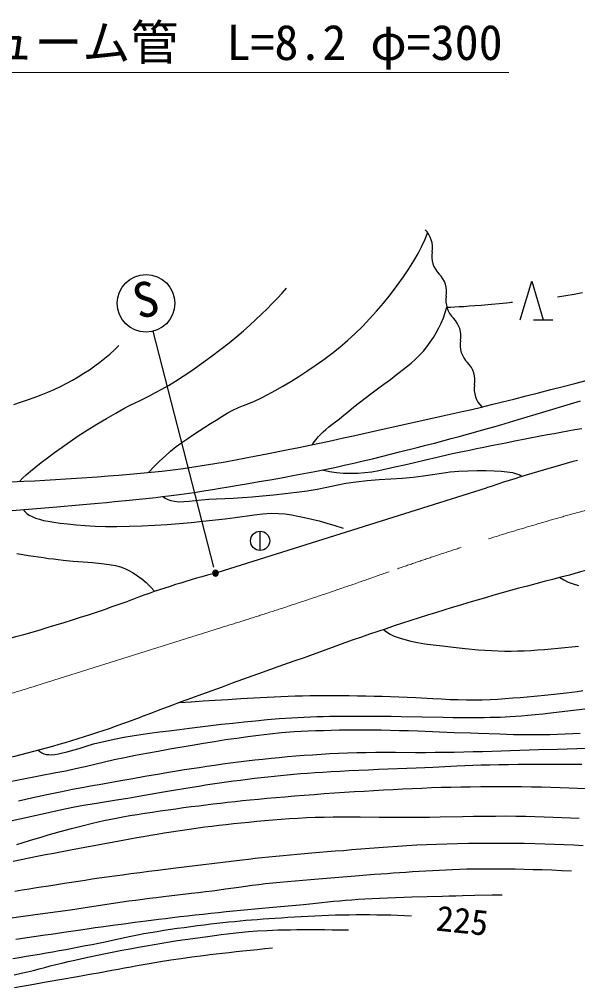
# Model space of a CAD drawing. Units: millimetres, scale not verified. Extents: x 40000 to 680000, y 20000 to 380000.
# Drawn here: x 294277 to 323327, y 274227 to 324547 of the extents above; entities that cross this region are included whole.
import ezdxf
from ezdxf.enums import TextEntityAlignment as Align

# ---------------------------------------------------------------- set-up
doc = ezdxf.new("R2010")
doc.units = ezdxf.units.MM
doc.header["$LTSCALE"] = 1000
doc.linetypes.add('CHAIN', pattern=[18.5, 12, -1.5, 3.5, -1.5])
for name, color, linetype, lineweight in [('M-BGD', 7, 'Continuous', 25), ('M-BMK', 2, 'CHAIN', 13), ('M-STR-HTXT', 7, 'Continuous', 13), ('M-STR-STRC', 7, 'Continuous', 25)]:
    doc.layers.add(name, color=color, linetype=linetype, lineweight=lineweight)
doc.styles.add('ＭＳ ゴシック', font='')
doc.styles.get('ＭＳ ゴシック').set_extended_font_data('MS Gothic')

msp = doc.modelspace()

# ---------------------------------------------------------------- hatches: boundary and pattern name
at = {"layer": 'M-BGD'}
msp.add_hatch(color=256, dxfattribs=at).paths.add_polyline_path([(304633, 295767, 0.99999), (304333, 295767, 0.41422), (304483, 295617, 0.41422)])

# ---------------------------------------------------------------- linework, layer by layer
for p, q in [((321034, 308934), (322034, 308934)), ((304626, 295812), (318578, 300197)), ((306805, 296947), (306805, 297947)), ((306805, 297447), (306805, 297448))]:
    msp.add_line(p, q, dxfattribs=at)
for points in [[(300990, 301001), (301277, 301298), (301566, 301580), (301857, 301847), (302149, 302100), (302443, 302341), (302738, 302565), (303036, 302773), (303335, 302969), (303930, 303347), (304224, 303536), (304516, 303723), (304808, 303904), (305099, 304076), (305391, 304236), (305673, 304370), (305946, 304482), (306223, 304590), (306517, 304711), (306841, 304865), (307200, 305052), (307587, 305260), (307993, 305487), (308407, 305732), (308821, 305990), (309243, 306265), (309676, 306557), (310113, 306865), (310543, 307186), (310958, 307519), (311357, 307863), (311747, 308220), (312127, 308591), (312498, 308975), (312861, 309375), (313223, 309800), (313584, 310251), (313933, 310711), (314257, 311163), (314545, 311589), (314799, 311993), (315026, 312385), (315223, 312762), (315390, 313121), (315522, 313458)], [(294278, 300535), (294439, 300695), (294635, 300874), (294865, 301072), (295127, 301286), (295418, 301516), (295746, 301766), (296110, 302038), (296503, 302323), (296916, 302613), (297342, 302898), (297804, 303193), (298307, 303502), (298817, 303807), (299297, 304087), (299712, 304323), (300040, 304497), (300304, 304623), (300537, 304727), (300776, 304836), (301054, 304978), (301367, 305147), (301692, 305324), (302035, 305519), (302403, 305741), (302800, 305997), (303250, 306304), (303749, 306656), (304262, 307029), (304758, 307399), (305202, 307744), (305589, 308060), (305942, 308364), (306268, 308659), (306576, 308947), (306876, 309230), (307166, 309510), (307440, 309783), (307701, 310051), (307949, 310314), (308186, 310572)], [(320334, 308934), (320934, 310934), (321534, 308934)], [(322273, 310125), (322717, 310192), (323152, 310269), (323578, 310356)], [(309539, 302449), (309624, 302585), (309720, 302717), (309827, 302848), (309946, 302979), (310078, 303111), (310221, 303240), (310374, 303363), (310540, 303490), (310725, 303630), (310931, 303791), (311162, 303977), (311415, 304183), (311685, 304402), (311969, 304629), (312262, 304858), (312574, 305094), (312909, 305342), (313250, 305593), (313581, 305839), (313884, 306071), (314415, 306486), (314656, 306681), (314882, 306880), (315097, 307090), (315298, 307311), (315486, 307537), (315660, 307770), (315822, 308008), (315970, 308255), (316106, 308508), (316228, 308767), (316338, 309034), (316435, 309308), (316519, 309588)], [(316519, 309588), (316704, 309593), (316918, 309603), (317155, 309616), (317410, 309632), (317677, 309651), (317975, 309674), (318309, 309702), (318648, 309732), (319438, 309804), (319620, 309821), (319767, 309836), (319873, 309847), (319931, 309854)], [(293987, 304534), (294340, 304649), (294696, 304770), (295052, 304898), (295407, 305032), (295755, 305172), (296096, 305319), (296426, 305473), (296741, 305634), (297046, 305801), (297345, 305974), (297637, 306154), (297923, 306341), (298201, 306534), (298470, 306734), (298731, 306940), (298982, 307153), (299224, 307373), (299455, 307599)], [(293452, 300497), (294517, 300546), (295059, 300572), (295605, 300600), (296153, 300630), (296700, 300663), (297246, 300700), (298344, 300780), (298900, 300822), (299458, 300865), (300019, 300911), (300580, 300961), (301140, 301015), (301699, 301074), (302256, 301139), (302808, 301210), (303357, 301287), (303901, 301371), (304443, 301461), (304983, 301555), (305523, 301654), (306064, 301756), (306607, 301861), (307152, 301968), (308257, 302187), (308821, 302300), (309395, 302418), (309976, 302540), (310561, 302665), (311146, 302792), (311729, 302919), (312872, 303172), (316388, 303952), (316853, 304058), (317326, 304167), (317812, 304280), (318316, 304400), (318845, 304528), (319410, 304667), (320012, 304817), (320640, 304975), (321283, 305139), (321929, 305304), (322568, 305469), (323188, 305631), (323778, 305785)], [(293701, 299007), (294328, 299058), (294966, 299110), (295603, 299164), (296227, 299218), (297389, 299320), (298371, 299407), (298810, 299447), (299223, 299485), (299614, 299521), (299987, 299557), (300345, 299593), (300693, 299629), (301033, 299666), (301371, 299704), (301710, 299743), (302033, 299782), (302324, 299817), (302594, 299852), (302853, 299886), (303111, 299922), (303377, 299961), (303661, 300004), (303972, 300054), (304321, 300111), (304718, 300176), (305167, 300252), (305663, 300335), (306196, 300426), (306756, 300522), (307335, 300624), (307922, 300728), (308510, 300835), (309087, 300944), (309646, 301052), (310176, 301159), (310685, 301266), (311186, 301376), (311680, 301488), (312167, 301601), (312647, 301716), (313122, 301831), (313593, 301948), (314059, 302064), (314980, 302298), (315432, 302413), (315875, 302529), (316311, 302644), (316742, 302759), (317169, 302876), (317596, 302993), (318023, 303112), (318453, 303233), (318889, 303357), (319331, 303483), (319781, 303613), (320238, 303747), (320698, 303885), (321161, 304024), (323468, 304722)], [(310027, 301129), (310408, 301054), (310781, 301000), (311150, 300967), (311520, 300955), (311895, 300961), (312261, 300990), (312615, 301041), (312978, 301110), (313814, 301289), (314309, 301397), (314842, 301523), (315412, 301659), (316016, 301801), (316652, 301944), (316986, 302015), (317336, 302089), (317697, 302164), (318067, 302241), (318445, 302318), (318826, 302395), (319208, 302472), (319588, 302547), (319964, 302621), (321401, 302899), (321751, 302966), (322102, 303033), (322455, 303098), (322813, 303162), (323178, 303225), (323551, 303287)], [(301757, 299749), (301861, 299658), (301995, 299588), (302159, 299536), (302353, 299501), (302575, 299481), (302828, 299483), (303111, 299507), (303423, 299544), (303763, 299583), (304131, 299615), (304528, 299636), (305407, 299669), (305886, 299693), (306387, 299729), (306927, 299778), (307506, 299836), (308103, 299902), (308694, 299974), (309257, 300052), (309780, 300140), (310279, 300239), (310770, 300342), (311273, 300438), (311804, 300519), (312381, 300580), (312991, 300627), (313610, 300666), (314213, 300707), (314776, 300755), (315290, 300818), (315773, 300890), (316235, 300962), (316688, 301025), (317142, 301069), (317612, 301093), (318091, 301104), (318557, 301104), (318985, 301091), (319353, 301069), (319663, 301036), (319931, 300992), (320152, 300937), (320322, 300871), (320436, 300795)], [(294468, 299069), (294555, 298966), (294662, 298871), (294791, 298784), (294944, 298705), (295123, 298632), (295322, 298567), (295538, 298511), (295783, 298461), (296067, 298416), (296402, 298372), (296791, 298327), (297228, 298282), (297706, 298241), (298219, 298211), (298762, 298195), (299352, 298195), (299992, 298207), (300657, 298230), (301323, 298262), (301965, 298299), (302590, 298345), (303214, 298402), (303827, 298465), (304980, 298590), (305510, 298656), (306498, 298801), (306954, 298856), (307382, 298881), (307767, 298875), (308111, 298846), (308436, 298799), (308764, 298736), (309118, 298663), (309495, 298579), (309879, 298481), (310276, 298370), (310690, 298246), (311125, 298112)], [(294145, 296781), (294450, 296734), (294739, 296690), (295016, 296648), (295282, 296609), (295541, 296572), (295795, 296537), (296046, 296504), (296298, 296472), (296552, 296441), (297072, 296390), (297592, 296351), (298092, 296317), (298553, 296277), (298954, 296222), (299279, 296158), (299542, 296089), (299767, 296009), (299979, 295911), (300202, 295786), (300433, 295636), (300656, 295465), (300876, 295273), (301098, 295057), (301326, 294817)], [(322406, 295542), (322604, 295417), (322831, 295305), (323086, 295206), (323369, 295119)], [(313228, 292836), (313384, 292713), (313570, 292600), (313788, 292496), (314041, 292399), (314328, 292311), (314646, 292232), (314992, 292162), (315375, 292100), (315806, 292041), (316294, 291983), (316854, 291918), (317481, 291849), (318151, 291786), (318839, 291739), (319522, 291718), (319860, 291719), (320202, 291725), (320547, 291736), (320895, 291753), (321245, 291774), (321598, 291799), (321951, 291828), (322306, 291861), (322661, 291897), (323016, 291936), (323368, 291979)], [(302615, 289042), (303219, 289085), (303838, 289128), (304472, 289169), (305124, 289209), (305793, 289247), (306133, 289266), (306824, 289304), (307175, 289323), (307531, 289341), (307891, 289357), (308258, 289372), (308630, 289385), (309009, 289396), (309396, 289403), (309790, 289407), (310194, 289409), (310605, 289409), (311023, 289407), (311445, 289402), (311872, 289396), (312301, 289389), (312731, 289380), (313161, 289371), (313590, 289360), (314023, 289346), (314462, 289327), (314905, 289303), (315798, 289253), (316243, 289230), (316683, 289209), (317117, 289194), (317543, 289185), (317958, 289184), (318366, 289192), (318769, 289207), (319169, 289226), (319563, 289251), (319951, 289280), (320332, 289311), (320705, 289344), (321070, 289378), (321772, 289446), (322105, 289479), (322422, 289514), (322727, 289550), (323023, 289587), (323313, 289625), (323600, 289665)], [(295256, 286571), (295343, 286493), (295441, 286431), (295552, 286383), (295677, 286351), (295819, 286335), (295971, 286333), (296131, 286348), (296310, 286377), (296518, 286422), (296765, 286480), (297058, 286561), (297390, 286663), (297751, 286777), (298128, 286889), (298512, 286990), (298899, 287077), (299297, 287159), (299710, 287237), (300140, 287312), (300591, 287385), (301066, 287454), (301563, 287518), (302077, 287581), (302604, 287643), (303139, 287707), (303681, 287774), (304235, 287843), (304800, 287912), (305377, 287978), (305967, 288040), (306566, 288098), (307176, 288155), (307798, 288208), (308438, 288253), (309096, 288289), (309428, 288303), (309757, 288314), (310086, 288323), (310418, 288330), (310757, 288335), (311105, 288339), (311467, 288341), (311844, 288342), (312242, 288342), (312663, 288341), (313120, 288338), (313617, 288332), (314145, 288323), (316336, 288281), (316849, 288273), (317326, 288269), (317757, 288269), (318135, 288271), (318469, 288273), (318768, 288277), (319042, 288282), (319302, 288289), (319558, 288300), (319819, 288314), (320097, 288332), (320401, 288355), (320741, 288383), (321117, 288417), (321516, 288458), (321934, 288503), (322366, 288553), (322808, 288606), (323255, 288662), (323702, 288719)], [(293516, 284885), (296181, 285399), (296692, 285502), (297203, 285609), (297708, 285721), (298205, 285838), (298705, 285957), (299216, 286076), (299751, 286191), (300314, 286303), (300901, 286414), (301500, 286522), (302101, 286629), (303274, 286832), (303852, 286930), (304430, 287025), (305009, 287116), (305594, 287199), (306168, 287278), (306729, 287354), (307302, 287423), (307910, 287483), (308578, 287532), (308939, 287552), (309313, 287570), (309701, 287585), (310100, 287598), (310509, 287609), (310927, 287617), (311351, 287623), (311782, 287626), (312216, 287627), (312654, 287626), (313102, 287621), (313567, 287611), (314045, 287598), (314530, 287583), (315018, 287565), (316909, 287494), (317756, 287467), (318152, 287452), (319272, 287409), (319632, 287397), (319992, 287387), (320354, 287380), (320721, 287376), (321096, 287376), (321482, 287380), (321874, 287388), (322272, 287398), (322672, 287412), (323071, 287427), (323466, 287445)], [(294235, 283939), (294608, 284019), (294980, 284100), (295709, 284261), (296062, 284337), (296404, 284409), (296733, 284476), (297045, 284537), (297341, 284593), (297624, 284645), (297898, 284695), (298166, 284742), (298433, 284789), (299561, 284986), (300180, 285096), (300812, 285211), (301466, 285327), (302149, 285443), (302868, 285557), (303243, 285614), (303630, 285673), (304026, 285731), (304431, 285790), (304843, 285849), (305260, 285905), (305681, 285961), (306104, 286013), (306529, 286063), (306954, 286108), (307378, 286151), (307803, 286192), (308229, 286231), (308659, 286268), (309092, 286302), (309530, 286334), (309974, 286363), (310425, 286389), (310884, 286411), (311352, 286431), (311832, 286445), (312325, 286454), (312828, 286458), (313338, 286459), (313854, 286458), (314889, 286454), (315404, 286454), (315914, 286456), (316415, 286462), (316910, 286471), (317401, 286482), (317889, 286494), (318375, 286507), (318859, 286520), (319343, 286535), (320801, 286581), (321292, 286597), (322284, 286627), (323285, 286657), (323787, 286673)], [(293745, 282873), (294301, 282999), (294855, 283123), (295402, 283248), (295947, 283370), (296496, 283489), (297052, 283600), (297615, 283703), (298182, 283797), (299331, 283979), (299915, 284075), (300500, 284177), (301679, 284389), (302292, 284495), (302934, 284600), (303269, 284652), (303614, 284705), (303967, 284758), (304326, 284812), (304690, 284864), (305056, 284916), (305423, 284967), (305789, 285015), (306153, 285061), (306513, 285105), (306863, 285145), (307205, 285183), (307540, 285219), (307874, 285254), (308211, 285286), (308554, 285317), (308907, 285347), (309275, 285376), (309661, 285404), (310069, 285432), (310504, 285458), (310964, 285483), (311446, 285507), (311942, 285529), (312447, 285551), (312956, 285572), (314919, 285650), (315367, 285670), (315798, 285690), (317040, 285750), (317453, 285768), (317872, 285785), (318304, 285799), (318753, 285812), (319223, 285822), (319720, 285830), (320240, 285836), (320778, 285840), (321328, 285843), (321885, 285843), (322443, 285843), (322996, 285840), (323540, 285836)], [(294152, 281670), (294484, 281767), (294813, 281866), (295462, 282065), (295781, 282162), (296096, 282253), (296407, 282338), (296994, 282495), (297544, 282640), (298092, 282778), (298668, 282910), (299308, 283040), (299658, 283105), (300026, 283168), (300407, 283231), (300800, 283293), (301201, 283353), (301607, 283412), (302015, 283470), (302422, 283526), (302826, 283581), (303222, 283633), (303610, 283683), (303989, 283731), (304364, 283777), (304739, 283822), (305115, 283865), (305498, 283907), (305889, 283948), (306293, 283989), (306713, 284029), (307153, 284070), (307614, 284110), (308094, 284151), (308591, 284191), (309100, 284231), (309619, 284270), (310142, 284308), (310668, 284345), (311192, 284380), (311711, 284413), (312221, 284444), (312725, 284473), (313226, 284502), (313726, 284529), (314226, 284555), (314725, 284578), (315225, 284600), (315727, 284620), (316230, 284637), (316735, 284651), (317243, 284662), (317759, 284671), (318283, 284677), (318813, 284681), (319345, 284682), (319877, 284681), (320405, 284677), (320927, 284670), (321439, 284660), (321938, 284647), (322421, 284631), (322880, 284612), (323314, 284592), (323730, 284568)], [(293956, 280802), (294366, 280886), (294786, 280970), (295212, 281054), (295643, 281138), (296075, 281221), (296507, 281302), (296934, 281383), (299669, 281895), (300029, 281961), (300387, 282026), (300742, 282089), (301098, 282151), (301455, 282210), (301816, 282268), (302175, 282324), (302529, 282378), (302880, 282431), (303229, 282482), (303579, 282531), (303933, 282578), (304291, 282624), (304657, 282668), (305032, 282711), (305419, 282752), (305815, 282792), (306219, 282833), (306629, 282872), (307046, 282910), (307470, 282946), (307899, 282979), (308335, 283010), (308776, 283037), (309224, 283061), (309676, 283079), (310134, 283092), (310597, 283099), (311065, 283101), (311539, 283100), (312019, 283096), (312999, 283085), (313500, 283081), (314009, 283078), (314527, 283079), (315060, 283084), (315613, 283092), (316179, 283102), (317335, 283124), (317913, 283134), (318485, 283142), (319046, 283146), (319589, 283147), (320110, 283142), (320612, 283133), (321103, 283122), (321582, 283109), (322051, 283093), (322510, 283074), (322961, 283052), (323404, 283026)], [(294040, 279241), (294417, 279303), (294792, 279364), (295167, 279425), (295912, 279543), (296631, 279656), (296985, 279711), (297340, 279765), (297698, 279820), (298063, 279874), (298436, 279928), (298822, 279983), (299223, 280039), (299644, 280096), (300086, 280154), (300543, 280214), (301010, 280273), (301481, 280333), (302417, 280449), (305866, 280872), (306203, 280911), (306545, 280949), (306896, 280987), (307259, 281025), (307629, 281062), (307997, 281098), (308367, 281132), (308739, 281166), (309117, 281199), (309500, 281232), (309892, 281264), (310295, 281297), (310709, 281329), (311138, 281362), (311580, 281397), (312971, 281509), (313454, 281546), (313946, 281582), (314446, 281615), (314953, 281644), (315468, 281670), (315989, 281690), (316524, 281706), (317081, 281719), (317652, 281729), (318232, 281736), (318817, 281740), (319401, 281740), (319978, 281737), (320544, 281730), (321093, 281720), (321619, 281705), (322128, 281687), (322631, 281666), (323124, 281640), (323608, 281612)], [(293735, 277832), (294351, 277919), (294983, 278004), (295626, 278089), (296279, 278177), (296937, 278269), (297267, 278317), (297599, 278367), (297932, 278419), (298944, 278576), (299285, 278629), (299630, 278680), (299977, 278730), (300326, 278779), (300681, 278825), (301041, 278870), (301404, 278914), (301771, 278957), (303243, 279128), (303606, 279171), (303966, 279215), (304319, 279261), (304667, 279307), (305011, 279355), (305694, 279450), (306037, 279498), (306383, 279544), (306735, 279589), (307093, 279632), (307459, 279673), (307837, 279711), (308226, 279749), (308624, 279784), (309028, 279819), (309433, 279852), (309838, 279884), (311746, 280034), (312758, 280116), (313083, 280142), (313407, 280166), (313732, 280190), (314060, 280213), (314394, 280234), (314737, 280255), (316114, 280335), (316463, 280353), (316818, 280369), (317182, 280383), (317557, 280394), (317946, 280402), (318350, 280406), (318768, 280407), (319195, 280405), (319631, 280401), (320078, 280395), (320535, 280386), (321004, 280374), (321484, 280359), (321976, 280341), (322480, 280320), (322998, 280297)], [(294099, 276753), (295613, 276966), (295934, 277012), (296589, 277107), (297580, 277252), (297906, 277299), (298227, 277345), (298542, 277389), (299141, 277472), (299711, 277550), (300280, 277627), (300876, 277704), (301526, 277784), (301879, 277827), (302250, 277871), (302634, 277916), (303028, 277961), (303429, 278007), (303834, 278052), (304238, 278096), (304638, 278140), (305032, 278181), (305415, 278221), (305791, 278259), (306165, 278295), (306538, 278330), (306909, 278364), (307277, 278396), (309054, 278554), (309388, 278585), (309709, 278617), (310630, 278712), (310936, 278742), (311248, 278770), (311569, 278797), (311904, 278822), (312256, 278845), (312630, 278865), (313025, 278883), (313435, 278899), (313855, 278913), (314279, 278926), (314704, 278938), (316290, 278980), (316644, 278990), (316991, 279000), (317330, 279008), (317980, 279024), (318870, 279044), (319394, 279055)], [(293938, 275744), (294285, 275798), (294631, 275855), (294977, 275912), (295322, 275971), (295667, 276031), (296011, 276092), (296354, 276154), (296697, 276217), (297039, 276280), (297381, 276344), (297722, 276409), (298062, 276475), (298400, 276544), (298737, 276615), (299747, 276830), (300083, 276900), (300421, 276968), (300760, 277032), (301101, 277093), (301445, 277150), (301793, 277205), (302145, 277259), (302497, 277310), (302850, 277359), (303200, 277406), (303547, 277451), (303890, 277494), (304226, 277535), (304555, 277573), (304873, 277609), (305180, 277642), (305480, 277672), (305774, 277700), (306067, 277726), (306359, 277750), (306654, 277774), (306955, 277796), (307264, 277818), (307584, 277840), (307914, 277862), (308252, 277884), (308596, 277906), (308944, 277927), (309297, 277946), (309653, 277964), (310010, 277980), (310368, 277994), (310726, 278005), (311082, 278013), (311438, 278018), (311795, 278022), (312154, 278023), (312514, 278022), (312875, 278019), (313236, 278013), (313598, 278005), (313961, 277995), (314323, 277982), (314685, 277966)], [(294010, 274899), (294370, 274975), (294702, 275050), (295014, 275126), (295311, 275202), (295600, 275277), (295888, 275354), (296181, 275430), (296487, 275507), (296811, 275585), (297160, 275663), (297535, 275744), (297929, 275827), (298338, 275912), (298758, 275997), (299185, 276083), (299616, 276167), (300045, 276249), (300471, 276328), (300888, 276404), (301293, 276474), (301694, 276541), (302097, 276606), (302500, 276668), (302902, 276728), (303298, 276785), (303687, 276839), (304066, 276890), (304432, 276937), (304782, 276981), (305114, 277020), (305699, 277086), (306199, 277136), (306669, 277173), (307163, 277201), (307735, 277223), (308052, 277232), (308377, 277239), (308710, 277243), (309054, 277246), (309408, 277247), (309776, 277245), (310157, 277242), (310554, 277237), (310968, 277231), (311400, 277223)], [(294027, 274227), (294430, 274299), (294840, 274372), (295674, 274520), (297297, 274805), (297675, 274872), (298040, 274938), (298398, 275004), (299090, 275133), (299427, 275195), (299757, 275256), (300082, 275315), (300401, 275373), (300717, 275428), (301028, 275481), (301617, 275577), (302165, 275664), (302702, 275745), (303259, 275823), (303867, 275902), (304191, 275942), (304520, 275982), (304856, 276021), (305200, 276060), (305551, 276099), (305911, 276137), (306280, 276176), (306660, 276214), (307051, 276253), (307454, 276292)]]:
    msp.add_lwpolyline(points, dxfattribs=at)
msp.add_lwpolyline([(304633, 295767, 0.99999), (304333, 295767, 0.41422), (304483, 295617, 0.41422)], format="xyb", close=True, dxfattribs=at)
msp.add_circle((306805, 297447), 500, dxfattribs=at)
for centre, radius, start, end in [((314481, 312691), 1293, 349.8968, 45.6414), ((317027, 312237), 1293, 169.8968, 225.6414), ((315219, 310389), 1293, 349.8968, 45.6414), ((317765, 309935), 1293, 169.8968, 225.6414), ((315957, 308086), 1293, 349.8968, 45.6414), ((318502, 307632), 1293, 169.8968, 225.6414), ((316694, 305783), 1293, 349.8968, 45.6414), ((319240, 305330), 1293, 169.8968, 225.6414), ((344293, 223378), 81009, 104.99975, 108.50804), ((334824, 254967), 42411, 99.9143, 106.3324), ((315141, 254644), 42482, 104.732, 110.9655), ((354619, 169376), 130214, 104.09965, 110.46335), ((270920, 376010), 86697, 284.92573, 289.55665), ((445588, -98298), 412884, 109.30427, 110.56229), ((280732, 340849), 56187, 279.5167, 290.6779)]:
    msp.add_arc(centre, radius, start, end, dxfattribs=at)
at = {"layer": 'M-BMK'}
msp.add_line((304751, 292927), (295130, 289907), dxfattribs=at)
for centre, radius, start, end in [((366132, 145294), 159478, 102.99288, 109.265), ((238453, 506895), 224004, 287.21555, 289.57785), ((259028, 404347), 120000, 285.34261, 287.50873)]:
    msp.add_arc(centre, radius, start, end, dxfattribs=at)
at = {"layer": 'M-STR-HTXT'}
msp.add_lwpolyline([(281703, 299455), (287238, 321784), (319738, 321784)], dxfattribs=at)
at = {"layer": 'M-STR-STRC'}
msp.add_line((304404, 296074), (301245, 308338), dxfattribs=at)
msp.add_circle((300871, 309790), 1500, dxfattribs=at)

# ---------------------------------------------------------------- texts
at = {"layer": 'M-BGD', "style": 'ＭＳ ゴシック'}
msp.add_text('225', height=1320, rotation=354.165, dxfattribs=at).set_placement((315879, 276803), align=Align.BOTTOM_LEFT)
at = {"layer": 'M-STR-HTXT', "style": 'ＭＳ ゴシック'}
msp.add_text('\u3000ヒューム管\u3000L=8.2 φ=300', height=1833, dxfattribs=at).set_placement((303488, 321884), align=Align.BOTTOM_CENTER)
at = {"layer": 'M-STR-STRC', "style": 'ＭＳ ゴシック'}
msp.add_text('S', height=1833, rotation=14.385, dxfattribs=at).set_placement((301211, 308576), align=Align.BOTTOM_CENTER)

doc.saveas('drawing.dxf')
